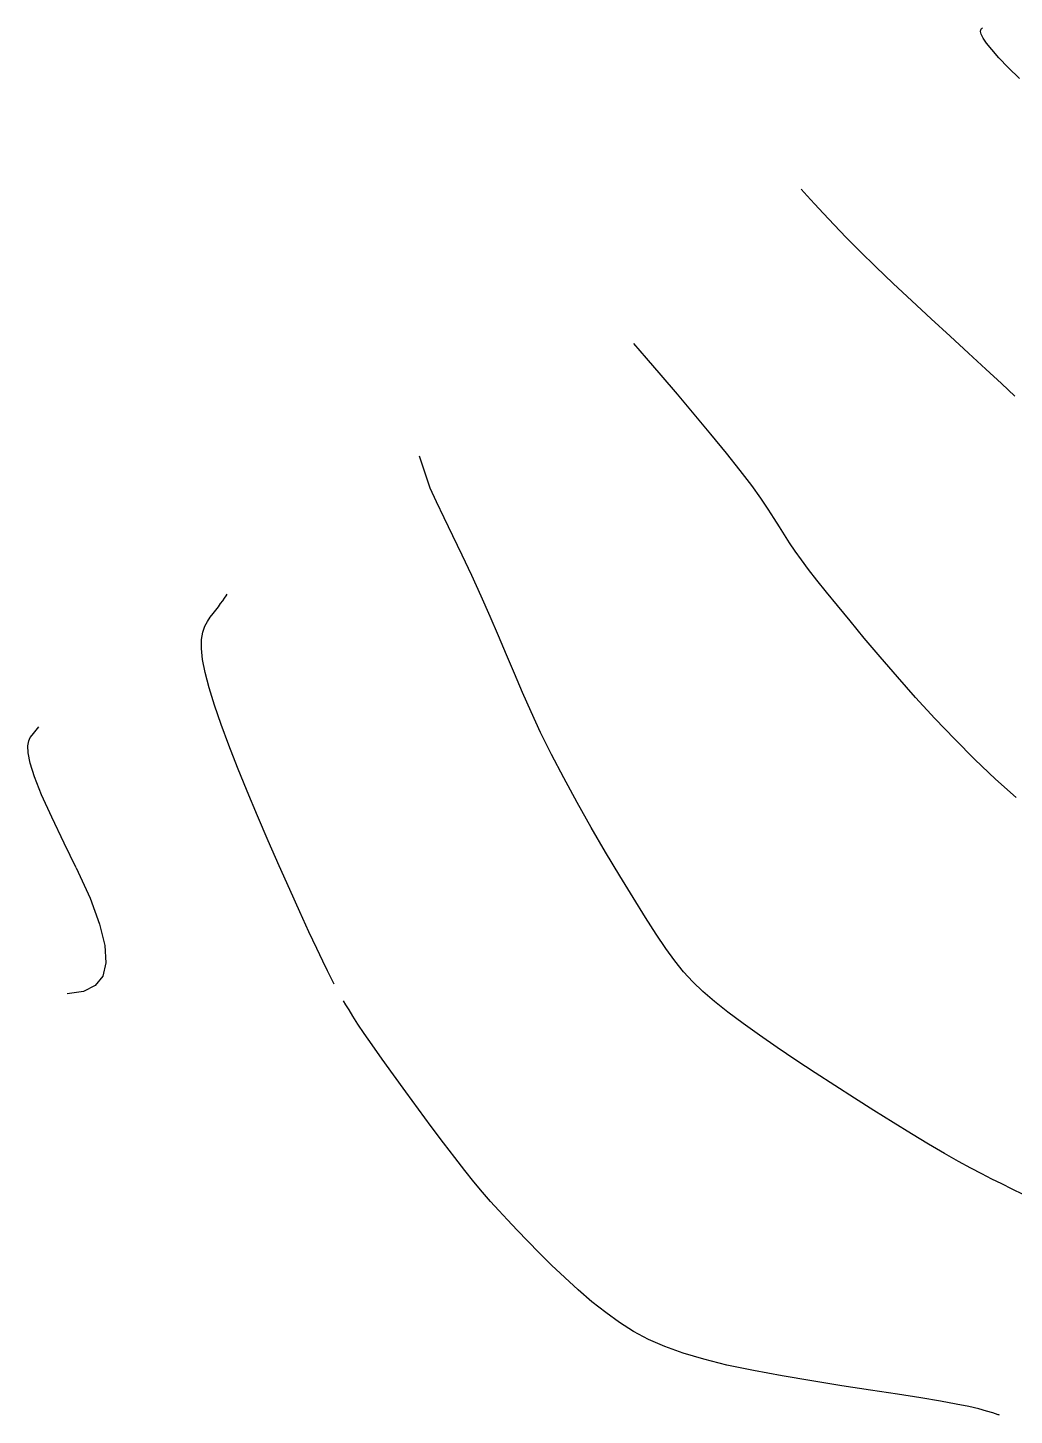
# Model space of a CAD drawing. Header units: millimetres. Extents: x 2235526 to 2245569, y 371981 to 382303.
# Drawn here: x 2243119.7 to 2243223.4, y 380709.9 to 380855.8 of the extents above; entities that cross this region are included whole.
import ezdxf

# ---------------------------------------------------------------- set-up
doc = ezdxf.new("R2010")
doc.units = ezdxf.units.MM
doc.linetypes.add('CONTI', pattern=[0])
for name, color, linetype, transparency in [('157', 10, 'CONTI', 0.7), ('159', 10, 'CONTI', 0.7), ('161', 10, 'CONTI', 0.7), ('163', 10, 'CONTI', 0.7), ('165', 10, 'CONTI', 0.7), ('167', 10, 'CONTI', 0.7)]:
    doc.layers.add(name, color=color, linetype=linetype, transparency=transparency)

msp = doc.modelspace()

# ---------------------------------------------------------------- linework, layer by layer
at = {"layer": '157', "elevation": 157}
msp.add_lwpolyline([(2243124.75, 380767.52), (2243123.5, 380770.09), (2243122.2, 380772.82), (2243121.13, 380775.19), (2243120.38, 380777.09), (2243119.92, 380778.53), (2243119.7, 380779.6), (2243119.67, 380780.35), (2243119.77, 380780.87), (2243119.94, 380781.21), (2243120.13, 380781.45), (2243120.84, 380782.32)], dxfattribs=at)
at = {"layer": '157'}
msp.add_lwpolyline([(2243124.75, 380767.52), (2243126.22, 380764.31), (2243127.23, 380761.59), (2243127.79, 380759.33), (2243127.9, 380757.52), (2243127.56, 380756.13), (2243126.77, 380755.13), (2243125.52, 380754.51), (2243123.83, 380754.25)], dxfattribs=at)
at = {"layer": '159', "elevation": 159}
for points in [[(2243151.89, 380755.29), (2243151.58, 380755.89), (2243151.19, 380756.68), (2243150.69, 380757.7), (2243150.07, 380759.01), (2243149.25, 380760.78), (2243148.28, 380762.88), (2243147.22, 380765.22), (2243146.1, 380767.73), (2243144.95, 380770.34), (2243143.82, 380772.98), (2243142.73, 380775.57), (2243141.72, 380778.06), (2243140.81, 380780.4), (2243140, 380782.59), (2243139.31, 380784.6), (2243138.75, 380786.43), (2243138.33, 380788.04), (2243138.06, 380789.43), (2243137.94, 380790.58), (2243137.96, 380791.53), (2243138.09, 380792.29), (2243138.3, 380792.91), (2243138.56, 380793.42), (2243138.86, 380793.85), (2243139.17, 380794.24), (2243139.46, 380794.61), (2243139.72, 380794.96), (2243139.96, 380795.29), (2243140.18, 380795.6), (2243140.37, 380795.87), (2243140.53, 380796.1), (2243140.66, 380796.29)], [(2243221.88, 380709.94), (2243221.8, 380709.97), (2243221.72, 380710), (2243221.17, 380710.18), (2243220.52, 380710.38), (2243219.69, 380710.6), (2243218.65, 380710.85), (2243217.32, 380711.12), (2243215.66, 380711.43), (2243213.61, 380711.77), (2243211.13, 380712.16), (2243208.32, 380712.59), (2243205.28, 380713.05), (2243202.14, 380713.55), (2243199.01, 380714.08), (2243195.99, 380714.64), (2243193.21, 380715.22), (2243190.76, 380715.83), (2243188.6, 380716.47), (2243186.69, 380717.16), (2243184.97, 380717.92), (2243183.39, 380718.76), (2243181.91, 380719.69), (2243180.46, 380720.73), (2243179.01, 380721.88), (2243177.56, 380723.12), (2243176.15, 380724.41), (2243174.77, 380725.72), (2243173.47, 380727.02), (2243172.25, 380728.26), (2243171.13, 380729.42), (2243170.13, 380730.48), (2243169.22, 380731.46), (2243168.35, 380732.42), (2243167.49, 380733.41), (2243166.6, 380734.48), (2243165.65, 380735.67), (2243164.58, 380737.03), (2243163.39, 380738.6), (2243162.1, 380740.32), (2243160.76, 380742.13), (2243159.42, 380743.96), (2243158.13, 380745.74), (2243156.94, 380747.4), (2243155.9, 380748.88), (2243155.07, 380750.09), (2243154.4, 380751.08), (2243153.87, 380751.9), (2243153.46, 380752.56), (2243153.14, 380753.09), (2243152.88, 380753.53)]]:
    msp.add_lwpolyline(points, dxfattribs=at)
at = {"layer": '161', "elevation": 161}
msp.add_lwpolyline([(2243224.37, 380733.14), (2243223.19, 380733.73), (2243222.11, 380734.26), (2243221.08, 380734.78), (2243220.01, 380735.31), (2243218.87, 380735.91), (2243217.57, 380736.62), (2243216.08, 380737.48), (2243214.42, 380738.46), (2243212.61, 380739.55), (2243210.68, 380740.73), (2243208.67, 380741.99), (2243206.62, 380743.29), (2243204.54, 380744.62), (2243202.47, 380745.96), (2243200.45, 380747.29), (2243198.49, 380748.61), (2243196.63, 380749.9), (2243194.9, 380751.14), (2243193.31, 380752.33), (2243191.9, 380753.45), (2243190.68, 380754.5), (2243189.61, 380755.52), (2243188.64, 380756.58), (2243187.71, 380757.73), (2243186.77, 380759.03), (2243185.76, 380760.54), (2243184.63, 380762.3), (2243183.35, 380764.37), (2243181.94, 380766.68), (2243180.45, 380769.17), (2243178.94, 380771.76), (2243177.45, 380774.38), (2243176.04, 380776.96), (2243174.74, 380779.44), (2243173.6, 380781.74), (2243172.6, 380783.9), (2243171.69, 380785.96), (2243170.85, 380787.95), (2243170.03, 380789.92), (2243169.19, 380791.91), (2243168.31, 380793.95), (2243167.36, 380796.08), (2243166.36, 380798.24), (2243165.35, 380800.37), (2243164.38, 380802.42), (2243163.46, 380804.32), (2243162.66, 380806.01), (2243162, 380807.44), (2243160.87, 380810.8)], dxfattribs=at)
at = {"layer": '163', "elevation": 163}
msp.add_lwpolyline([(2243223.61, 380774.89), (2243221.45, 380776.84), (2243219.29, 380778.89), (2243217.16, 380781.03), (2243215.07, 380783.22), (2243213.05, 380785.43), (2243211.13, 380787.6), (2243209.32, 380789.69), (2243207.65, 380791.67), (2243206.15, 380793.47), (2243204.82, 380795.08), (2243203.67, 380796.5), (2243202.66, 380797.75), (2243201.79, 380798.88), (2243201.04, 380799.89), (2243200.37, 380800.81), (2243199.79, 380801.68), (2243199.26, 380802.51), (2243198.75, 380803.35), (2243198.19, 380804.25), (2243197.55, 380805.24), (2243196.77, 380806.39), (2243195.81, 380807.72), (2243194.61, 380809.28), (2243193.16, 380811.11), (2243191.51, 380813.12), (2243189.76, 380815.22), (2243187.99, 380817.31), (2243186.28, 380819.31), (2243184.73, 380821.11), (2243183.42, 380822.63)], dxfattribs=at)
at = {"layer": '165', "elevation": 165}
msp.add_lwpolyline([(2243223.48, 380817.12), (2243222.08, 380818.43), (2243220.45, 380819.94), (2243218.63, 380821.62), (2243216.68, 380823.4), (2243214.67, 380825.25), (2243212.65, 380827.12), (2243210.7, 380828.95), (2243208.88, 380830.7), (2243207.23, 380832.31), (2243205.76, 380833.79), (2243204.48, 380835.13), (2243203.36, 380836.31), (2243202.42, 380837.33), (2243201.64, 380838.19), (2243201.02, 380838.89)], dxfattribs=at)
at = {"layer": '167', "elevation": 167}
msp.add_lwpolyline([(2243223.98, 380850.52), (2243222.8, 380851.68), (2243221.82, 380852.7), (2243221.05, 380853.55), (2243220.5, 380854.24), (2243220.15, 380854.77), (2243219.96, 380855.16), (2243219.89, 380855.44), (2243219.91, 380855.64), (2243219.98, 380855.77), (2243220.07, 380855.85)], dxfattribs=at)

doc.saveas('drawing.dxf')
